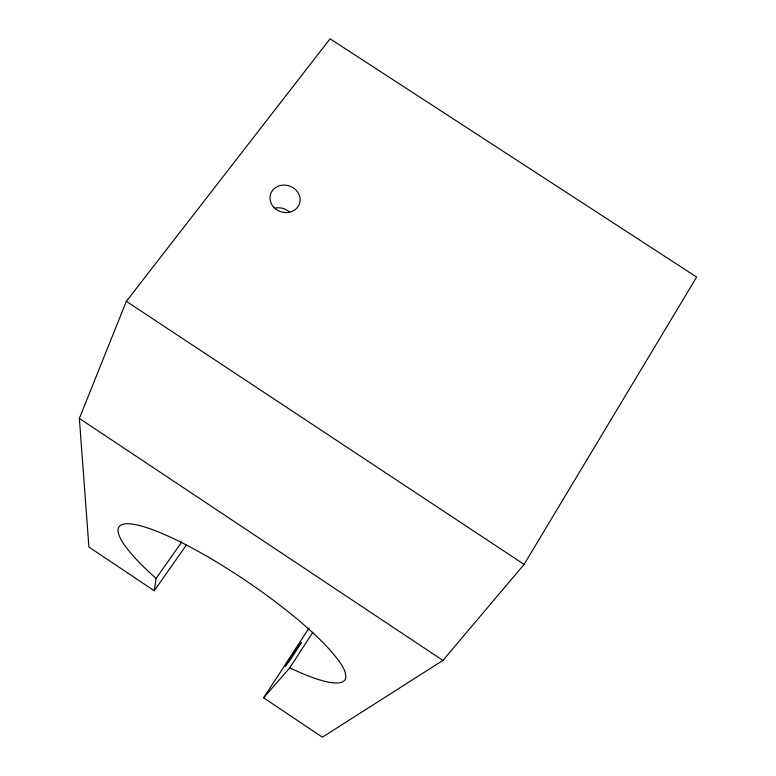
<?xml version="1.0" encoding="UTF-8"?>
<svg xmlns="http://www.w3.org/2000/svg" width="776" height="776" viewBox="0 0 776 776"><rect width="100%" height="100%" fill="white"/><g stroke="black" fill="none" stroke-linecap="round" stroke-linejoin="round"><path stroke-width="1.16" d="M154.259 590.759L156.083 578.44A136.43 26.559 34.1 0 1 160.341 532.724A136.43 26.559 34.1 0 1 330.877 650.996L336.202 657.359A136.43 26.559 34.1 0 1 345.213 672.511L345.892 676.129A136.43 26.559 34.1 0 1 289.758 667.845L263.617 697.818L322.37 737.2L442.902 660.424L524.101 564.394L696.635 277.051L330.052 38.8L126.352 301.33L79.365 418.429L88.92 547.032L154.259 590.759L186.318 545.15M289.758 667.845L312.806 632.343M263.617 697.818L309.1 627.959M156.083 578.44L181.865 541.852M126.352 301.33L524.101 564.394M79.365 418.429L442.902 660.424M274.588 208.23A14.715 13.211 17.8 0 1 289.564 212.168M301.369 642.596L290.428 659.648L285.267 666.225L295.278 650.56L301.369 642.596M273.88 207.347A15.219 13.58 18 0 0 299.41 203.933A15.219 13.58 18 0 0 281.921 185.231A15.219 13.58 18 0 0 273.88 207.347"/></g></svg>
